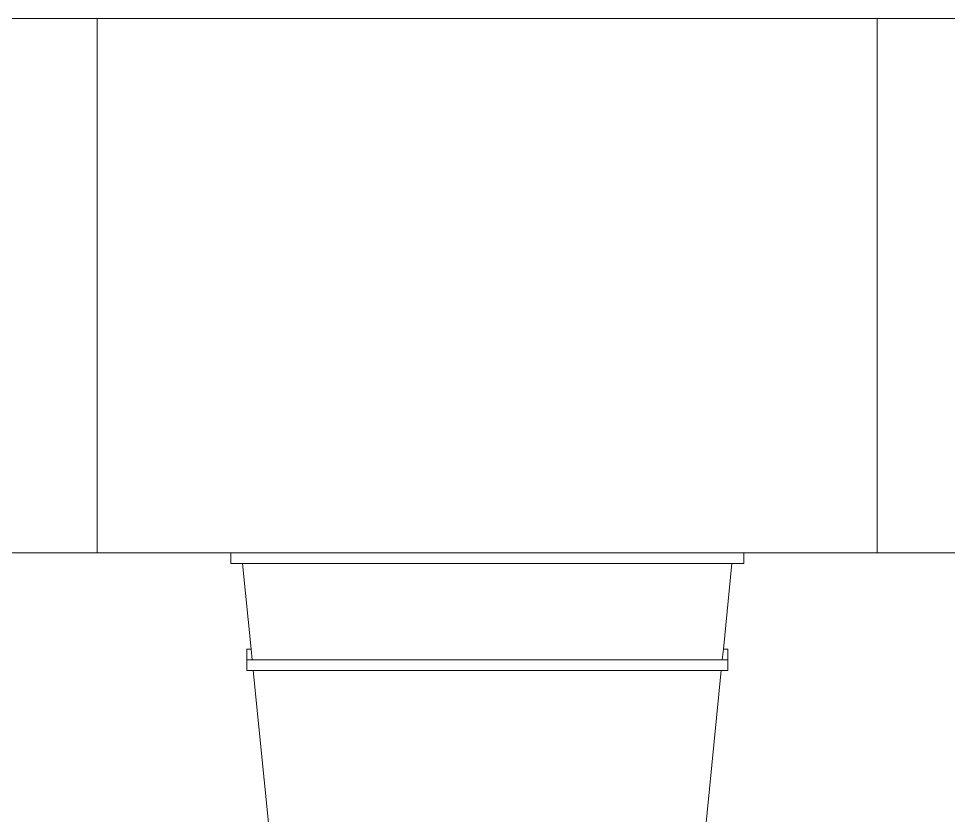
# Model space of a CAD drawing. Header units: millimetres. Extents: x -667 to -468, y -723 to -475.
# Drawn here: x -642.499 to -641.803, y -487.741 to -487.145 of the extents above; entities that cross this region are included whole.
import ezdxf

# ---------------------------------------------------------------- set-up
doc = ezdxf.new("R2010")
doc.units = ezdxf.units.MM
doc.layers.add('dinding', color=36, linetype='Continuous', lineweight=9)

msp = doc.modelspace()

# ---------------------------------------------------------------- linework, layer by layer
at = {"layer": 'dinding'}
for p, q in [((-643.02425, -487.14493), (-642.44034, -487.14493)), ((-642.44034, -487.54493), (-642.44034, -487.14493)), ((-641.85624, -487.14493), (-642.44034, -487.14493)), ((-641.85624, -487.54493), (-641.85624, -487.14493)), ((-641.85624, -487.14493), (-641.52425, -487.14493)), ((-643.35624, -487.54493), (-642.44034, -487.54493)), ((-642.34034, -487.54493), (-642.44034, -487.54493)), ((-642.34034, -487.55293), (-642.34034, -487.54493)), ((-641.95624, -487.54493), (-642.34034, -487.54493)), ((-642.34034, -487.54493), (-641.95624, -487.54493)), ((-641.85624, -487.54493), (-641.95624, -487.54493)), ((-641.95624, -487.55293), (-641.95624, -487.54493)), ((-641.85624, -487.54493), (-641.19829, -487.54493)), ((-642.33154, -487.55293), (-642.34034, -487.55293)), ((-642.33154, -487.55293), (-642.32514, -487.61693)), ((-642.33154, -487.55293), (-641.96504, -487.55293)), ((-641.96504, -487.55293), (-641.97144, -487.61693)), ((-641.95624, -487.55293), (-641.96504, -487.55293)), ((-642.32834, -487.61693), (-642.32514, -487.61693)), ((-642.32834, -487.62493), (-642.32834, -487.61693)), ((-642.32514, -487.61693), (-642.32434, -487.62493)), ((-641.97144, -487.61693), (-641.97224, -487.62493)), ((-641.97144, -487.61693), (-641.96824, -487.61693)), ((-641.96824, -487.62493), (-641.96824, -487.61693)), ((-642.32834, -487.63293), (-642.32834, -487.62493)), ((-642.32834, -487.62493), (-642.32434, -487.62493)), ((-642.32434, -487.62493), (-641.97224, -487.62493)), ((-641.97224, -487.62493), (-641.96824, -487.62493)), ((-641.96824, -487.63293), (-641.96824, -487.62493)), ((-642.32354, -487.63293), (-642.32834, -487.63293)), ((-642.32354, -487.63293), (-642.31074, -487.76093)), ((-642.32354, -487.63293), (-641.97304, -487.63293)), ((-641.97304, -487.63293), (-641.98584, -487.76093)), ((-641.96824, -487.63293), (-641.97304, -487.63293))]:
    msp.add_line(p, q, dxfattribs=at)

doc.saveas('drawing.dxf')
